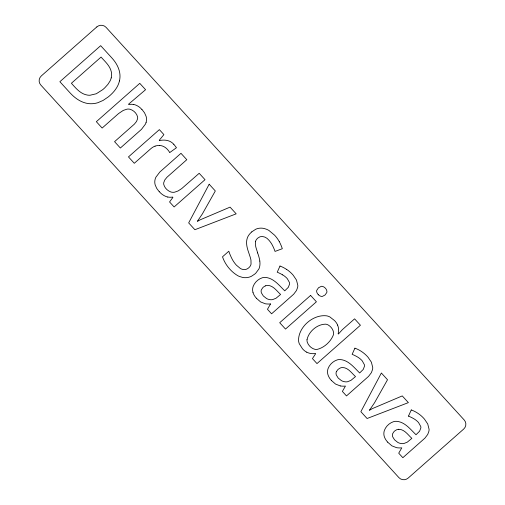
<?xml version="1.0" encoding="UTF-8"?>
<svg xmlns="http://www.w3.org/2000/svg" width="505" height="505" viewBox="0 0 505 505"><rect width="100%" height="100%" fill="white"/><g stroke="black" fill="none" stroke-linecap="round" stroke-linejoin="round"><path stroke-width="0.76" d="M255.467 241.699L255.669 246.307A47.546 46.473 -19.2 0 0 256.142 248.107L257.67 252.923M146.09 122.387L145.951 122.822A12.038 11.767 -19.2 0 1 145.427 124.129L141.469 129.362L120.367 148.022L114.566 141.665L134.343 124.167L136.558 121.427L137.581 118.757A5.921 5.789 -19.2 0 0 137.575 116.863C136.678 113.227 133.49 110.21 129.905 109.231A8.156 7.973 -19.2 0 0 127.045 109.143L123.264 110.412L118.782 113.41A39.068 38.184 -19.2 0 0 117.501 114.496L102.149 128.049L96.341 121.686L139.771 83.344L145.579 89.707L128.56 104.194L128.882 104.548A12.271 11.994 -19.2 0 1 133.673 104.503M279.985 266.059L277.232 272.208A42.527 41.568 -19.2 0 1 282.63 274.871M354.901 348.191L352.143 354.34A42.527 41.568 -19.2 0 1 357.546 356.997A20.427 19.966 -19.2 0 1 362.186 360.766L364.408 364.724A6.111 5.972 -19.2 0 1 364.541 366.049L363.247 369.439L359.661 372.968C354.081 367.583 348.349 359.876 339.833 359.528A9.93 9.702 -19.2 0 0 337.201 359.901C333.092 361.233 329.531 364.547 328.042 368.631A10.58 10.34 -19.2 0 0 327.947 374.71A15.655 15.301 -19.2 0 0 331.349 380.366M408.495 416.114L411.247 409.965M251.73 231.877L255.77 229.232A12.347 12.063 -19.2 0 1 259.115 228.26A13.515 13.212 -19.2 0 1 264.544 228.614L266.533 229.276A18.874 18.445 -19.2 0 1 269.001 230.514L274.6 235.191A35.255 34.46 -19.2 0 1 279.297 241.63M265.321 285.899L263.597 286.947A9.349 9.14 -19.2 0 0 262.733 287.736L261.363 289.845A4.223 4.128 -19.2 0 0 261.135 291.499A6.098 5.959 -19.2 0 0 261.42 292.894L263.275 295.911L266.52 298.505A10.277 10.05 -19.2 0 0 270.219 299.686A7.966 7.783 -19.2 0 0 272.656 299.604L276.02 298.247L280.591 294.459C276.816 291.095 273.255 285.432 267.562 285.388A6.224 6.085 -19.2 0 0 265.321 285.899M398.817 429.288C404.518 429.332 408.078 434.994 411.853 438.359L407.283 442.153L403.918 443.504A7.966 7.783 -19.2 0 1 401.481 443.586A10.277 10.05 -19.2 0 1 397.782 442.412L394.538 439.817L392.682 436.8A6.098 5.959 -19.2 0 1 392.398 435.398A4.223 4.128 -19.2 0 1 392.625 433.744L393.995 431.636A9.349 9.14 -19.2 0 1 394.859 430.853L396.583 429.799A6.224 6.085 -19.2 0 1 398.817 429.288M340.288 385.921L335.535 384.065L331.318 380.398M256.407 298.266L260.618 301.94L265.371 303.789A21.608 21.122 -19.2 0 0 270.529 303.947M387.663 442.172L391.88 445.839L396.633 447.689A21.608 21.122 -19.2 0 0 401.791 447.853L398.716 453.181L402.845 457.7L424.926 438.125L427.748 434.401L428.903 431.226A10.043 9.816 -19.2 0 0 429.08 429.288L427.735 423.966L424.459 419.112A32.042 31.316 -19.2 0 0 417.768 413.223A32.061 31.335 -19.2 0 0 411.259 409.934M159.529 140.579L159.258 140.276L163.91 134.608L159.365 129.627L128.466 156.904L134.292 163.292L150.458 149.025A14.595 14.266 -19.2 0 1 155.073 146.103M369.692 410.199L369.49 409.978A31.405 30.698 -19.2 0 0 370.436 408.81L374.546 402.738L387.518 379.747L381.37 373.012L360.867 411.682L367.091 418.506L408.381 402.624L402.258 395.914L372.589 408.513A31.424 30.717 -19.2 0 0 369.685 410.186M270.529 303.972L267.454 309.281L271.583 313.801L293.664 294.226L296.486 290.501L297.641 287.326A10.043 9.816 -19.2 0 0 297.817 285.388L296.473 280.067L293.197 275.206A32.042 31.316 -19.2 0 0 286.505 269.316M173.802 144.297L175.816 146.829A15.743 15.384 -19.2 0 1 176.409 147.757L169.724 152.586A11.438 11.179 -19.2 0 0 168.695 150.976L167.748 149.764A15.863 15.51 -19.2 0 0 167.445 149.423A13.149 12.852 -19.2 0 0 163.917 146.671A10.826 10.58 -19.2 0 0 159.687 145.465M141.949 109.427L144.556 112.868L146.096 116.32A11.142 10.889 -19.2 0 1 146.096 122.393M159.29 191.799L156.727 188.403L155.205 184.975A11.053 10.807 -19.2 0 1 155.224 178.928A12.24 11.962 -19.2 0 1 155.906 177.198L159.845 171.997L180.973 153.312L186.799 159.7L166.997 177.223L164.781 179.95L163.759 182.608A5.839 5.713 -19.2 0 0 163.765 184.483C164.586 187.923 167.508 190.682 170.74 191.938A7.506 7.335 -19.2 0 0 171.435 192.127A8.086 7.903 -19.2 0 0 174.648 192.184L178.044 190.972L181.674 188.63L199.191 173.291L205.024 179.679L174.124 206.955L169.554 201.95L172.925 197.411L172.603 197.057A11.798 11.533 -19.2 0 1 167.767 196.982M387.701 442.14A15.655 15.301 -19.2 0 1 384.261 436.497A10.58 10.34 -19.2 0 1 384.387 430.399C385.883 426.321 389.431 423.001 393.547 421.675A9.93 9.702 -19.2 0 1 396.179 421.303C404.694 421.65 410.426 429.357 416.013 434.742L419.592 431.213L420.886 427.823A6.111 5.972 -19.2 0 0 420.753 426.498L418.538 422.54A20.427 19.966 -19.2 0 0 413.892 418.771A42.527 41.568 -19.2 0 0 408.495 416.114M340.282 385.946A21.608 21.122 -19.2 0 0 345.445 386.079L342.371 391.407L346.493 395.926L368.581 376.351L371.402 372.633L372.557 369.452A10.043 9.816 -19.2 0 0 372.728 367.514L371.39 362.192L368.113 357.338A32.042 31.316 -19.2 0 0 361.422 351.448A32.061 31.335 -19.2 0 0 354.914 348.16M337.58 325.113A13.294 12.991 -19.2 0 1 338.615 329.531A15.548 15.194 -19.2 0 1 338.135 333.729L338.401 334.026L342.068 329.986A32.655 31.922 -19.2 0 1 343.482 328.66L354.592 318.851L360.418 325.239L316.988 363.581L312.443 358.601L315.625 353.74L315.379 353.468A13.894 13.578 -19.2 0 1 311.099 353.55A13.401 13.098 -19.2 0 1 306.724 352.137M337.643 325.087A16.652 16.28 -19.2 0 0 334.562 320.606L329.885 316.951A14.026 13.711 -19.2 0 0 326.817 315.859C313.308 314.028 298.278 326.956 298.531 340.673A13.818 13.502 -19.2 0 0 299.295 343.76L302.432 348.721A16.324 15.958 -19.2 0 0 306.686 352.2M253.037 292.584A10.58 10.34 -19.2 0 1 253.125 286.499C254.621 282.421 258.175 279.101 262.291 277.769A9.93 9.702 -19.2 0 1 264.917 277.397C273.432 277.744 279.164 285.451 284.751 290.836L288.33 287.307L289.624 283.917A6.111 5.972 -19.2 0 0 289.491 282.592L287.276 278.64A20.427 19.966 -19.2 0 0 282.636 274.865M256.439 298.234A15.655 15.301 -19.2 0 1 252.999 292.591M279.997 266.034A32.061 31.335 -19.2 0 1 286.48 269.354M279.284 241.643A41.536 40.602 -19.2 0 1 282.301 248.719L275.042 251.414A51.144 49.989 -19.2 0 0 272.391 245.234A25.553 24.972 -19.2 0 0 268.736 240.026C266.268 236.858 261.192 234.97 257.891 238.025A9.134 8.926 -19.2 0 0 257.266 238.594L256.71 239.218A6.18 6.041 -19.2 0 0 255.454 241.693M251.768 231.921A15.51 15.163 -19.2 0 0 247.892 236.624A13.843 13.528 -19.2 0 0 246.617 241.756A20.85 20.383 -19.2 0 0 247.084 247.052A43.436 42.452 -19.2 0 0 248.637 252.399L250.12 256.887A50.986 49.831 -19.2 0 1 250.745 259.16A18.546 18.123 -19.2 0 1 250.966 260.195L251.042 264.052A6.224 6.085 -19.2 0 1 249.653 266.874L249.06 267.505A7.322 7.158 -19.2 0 1 245.133 269.569A6.382 6.237 -19.2 0 1 242.539 269.367L241.459 269.014A9.986 9.759 -19.2 0 1 240.361 268.483L236.416 265.188A30.363 29.681 -19.2 0 1 231.763 258.352A59.577 58.233 -19.2 0 1 228.797 251.231L222.509 256.799C225.135 264.563 230.678 271.444 237.697 275.648A19.84 19.392 -19.2 0 0 239.313 276.412L242.533 277.415A13.641 13.332 -19.2 0 0 251.351 276.336L254.653 274.146A20.522 20.061 -19.2 0 0 255.877 273.041L258.882 268.976A10.498 10.258 -19.2 0 0 259.343 267.82A15.131 14.79 -19.2 0 0 259.772 261.079M257.632 252.942A48.114 47.028 -19.2 0 1 259.86 261.066M167.729 197.095A17.063 16.678 -19.2 0 1 159.372 191.736M173.789 144.31A12.354 12.076 -19.2 0 0 169.547 141.223A14.67 14.342 -19.2 0 0 164.567 140.131A18.439 18.022 -19.2 0 0 159.529 140.573M155.098 146.172A10.883 10.637 -19.2 0 1 159.687 145.446M133.699 104.402A15.813 15.453 -19.2 0 1 141.873 109.49M318.346 294.737A7.512 7.341 -19.2 0 1 317.847 294.175L317.702 293.979A5.467 5.34 -19.2 0 1 316.641 291.278A3.137 3.068 -19.2 0 1 316.73 290.394L318.491 287.781L321.338 286.322A3.049 2.979 -19.2 0 1 322.234 286.36A5.738 5.606 -19.2 0 1 325.012 287.856A7.638 7.468 -19.2 0 1 325.536 288.387A5.877 5.744 -19.2 0 1 326.912 291.442A3.118 3.049 -19.2 0 1 326.767 292.559L325.062 294.983L322.449 296.378A3.2 3.131 -19.2 0 1 321.306 296.366A5.807 5.675 -19.2 0 1 318.352 294.731M307.015 339.676L306.996 340.181A7.663 7.493 -19.2 0 0 307.267 342.144C308.429 345.616 311.516 348.564 315.114 349.378A6.735 6.584 -19.2 0 0 317.077 349.428C324.311 347.642 330.756 341.708 333.439 334.796A6.817 6.66 -19.2 0 0 333.597 332.738C333.193 329.468 330.933 326.552 328.124 324.93A7.581 7.411 -19.2 0 0 325.706 324.166C317.216 324.159 308.757 331.457 307.015 339.676M119.458 80.933C118.239 86.368 114.818 91.033 110.778 94.751A46.649 45.595 -19.2 0 1 108.253 96.928L103.083 100.438L97.913 102.685A23.06 22.542 -19.2 0 1 94.473 103.481L93.614 103.594A21.595 21.109 -19.2 0 1 85.989 103.134C79.632 101.587 74.235 97.459 69.898 92.693L59.874 81.703L100.678 45.677L111.794 57.86C115.651 62.077 118.795 67.19 119.729 72.903A21.576 21.09 -19.2 0 1 119.464 80.933M111.214 77.871L110.892 78.963A16.362 15.996 -19.2 0 1 109.964 81.16L107.836 84.461L104.813 87.775A40.23 39.321 -19.2 0 1 102.679 89.682L96.272 93.766L90.029 95.243A14.007 13.692 -19.2 0 1 87.409 95.079C80.497 94.006 75.763 88.148 71.413 83.249L101.05 57.078C104.958 61.496 110.021 65.783 111.321 71.862A13.654 13.345 -19.2 0 1 111.214 77.871M336.38 371.699L336.279 371.97A4.223 4.128 -19.2 0 0 336.052 373.624A6.098 5.959 -19.2 0 0 336.336 375.026L338.192 378.043L341.437 380.637A10.277 10.05 -19.2 0 0 345.13 381.812A7.966 7.783 -19.2 0 0 347.573 381.736L350.937 380.379L355.507 376.585C351.726 373.22 348.172 367.558 342.472 367.514A6.224 6.085 -19.2 0 0 340.237 368.025L338.508 369.079A9.349 9.14 -19.2 0 0 337.643 369.862L336.38 371.699M209.171 184.224L188.668 222.901L194.886 229.718L236.182 213.842L230.059 207.126L200.384 219.725A31.424 30.717 -19.2 0 0 197.48 221.405L197.291 221.196A31.405 30.698 -19.2 0 0 198.238 220.028L202.347 213.956L215.319 190.966L209.171 184.224M96.834 26.923L41.334 75.914A6.552 6.407 -19.2 0 0 40.766 84.985L398.937 477.654A6.552 6.407 -19.2 0 0 408.166 478.077L463.666 429.086A6.552 6.407 -19.2 0 0 464.234 420.015L106.063 27.346A6.552 6.407 -19.2 0 0 96.834 26.923M310.6 295.425L279.707 322.708L285.508 329.064L316.408 301.788L310.6 295.425"/></g></svg>
